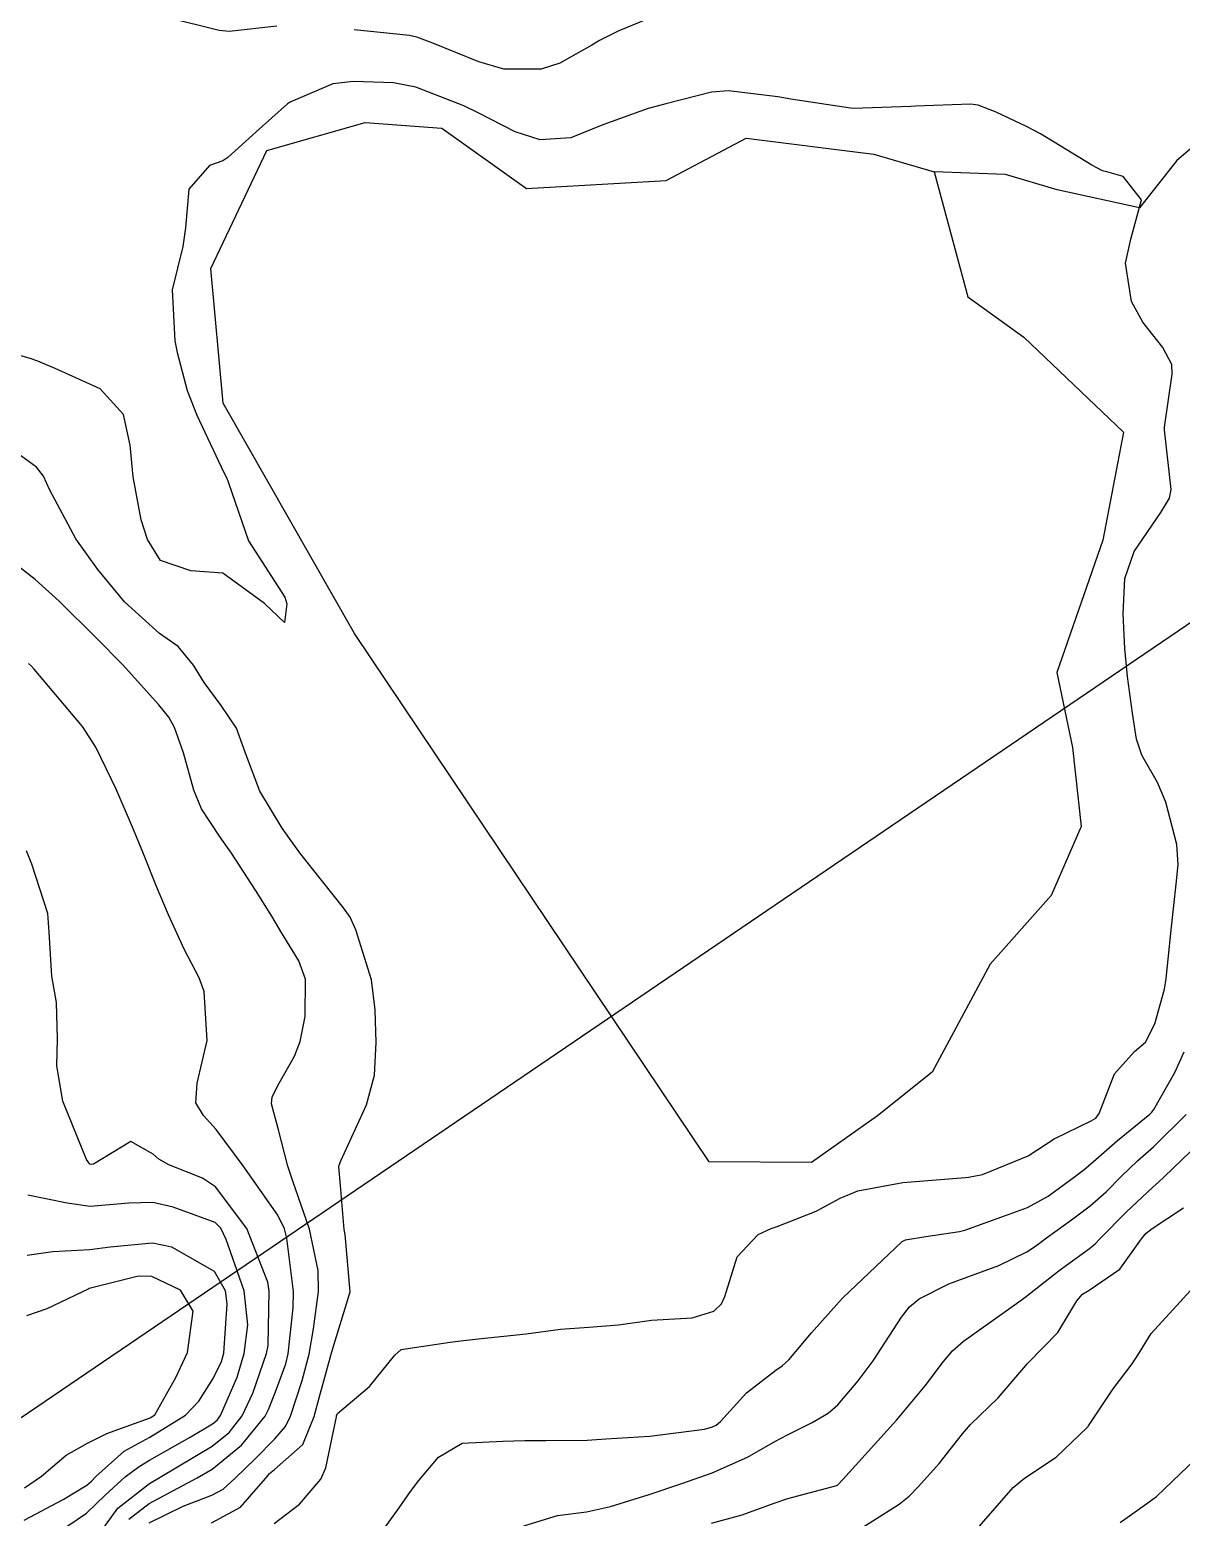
# Model space of a CAD drawing. Header units: metres. Extents: x 298520 to 308411, y 7433745 to 7450750.
# Drawn here: x 300842.69 to 300879.55, y 7448444.22 to 7448491.82 of the extents above; entities that cross this region are included whole.
import ezdxf

# ---------------------------------------------------------------- set-up
doc = ezdxf.new("R2010")
doc.units = ezdxf.units.M
doc.header["$LTSCALE"] = 10
doc.linetypes.add('CONTINUO', pattern=[0])
for name, color, linetype in [('Curvas de Nivel 1m', 11, 'Continuous'), ('Curvas de Nivel 5m', 15, 'Continuous'), ('Hidrografia', 140, 'Continuous'), ('TEXTO', 45, 'Continuous')]:
    doc.layers.add(name, color=color, linetype=linetype)

msp = doc.modelspace()

# ---------------------------------------------------------------- linework, layer by layer
at = {"layer": 'Curvas de Nivel 1m', "flags": 128}
for points, elevation in [([(300850.597, 7448491.936), (300849.076, 7448491.764), (300848.748, 7448491.802), (300847.08, 7448492.218)], 693), ([(300863.084, 7448492.42), (300861.548, 7448491.793), (300861.075, 7448491.556), (300860.928, 7448491.478), (300860.676, 7448491.334), (300859.653, 7448490.755), (300859.061, 7448490.557), (300857.862, 7448490.567), (300857.064, 7448490.794), (300855.593, 7448491.395), (300855.075, 7448491.588), (300854.84, 7448491.638), (300853.077, 7448491.824)], 693), ([(300850.509, 7448444.013), (300851.322, 7448444.635), (300852.01, 7448445.435), (300852.166, 7448445.794), (300852.504, 7448447.43), (300852.508, 7448447.466), (300852.545, 7448447.536), (300853.567, 7448448.405), (300854.376, 7448449.403), (300854.575, 7448449.58), (300856.148, 7448449.814), (300856.578, 7448449.873), (300857.144, 7448449.937), (300858.58, 7448450.087), (300859.682, 7448450.239), (300860.583, 7448450.298), (300861.535, 7448450.369), (300862.585, 7448450.519), (300863.894, 7448450.599), (300864.588, 7448450.816), (300864.826, 7448451.042), (300864.938, 7448451.277), (300865.329, 7448452.55), (300866.003, 7448453.266), (300866.422, 7448453.455), (300866.617, 7448453.524), (300867.859, 7448454.007), (300868.631, 7448454.423), (300869.194, 7448454.665), (300870.639, 7448454.927), (300870.899, 7448454.948), (300872.641, 7448455.087), (300872.733, 7448455.097), (300873.185, 7448455.182), (300874.649, 7448455.785), (300875.48, 7448456.327), (300876.66, 7448456.898), (300876.809, 7448456.991), (300876.915, 7448457.137), (300877.406, 7448458.409), (300878.048, 7448459.126), (300878.396, 7448459.423), (300878.702, 7448460.009), (300879.013, 7448461.115), (300879.064, 7448461.463), (300879.236, 7448463.112), (300879.385, 7448464.479), (300879.446, 7448465.11), (300879.405, 7448465.747), (300879.055, 7448467.107), (300878.789, 7448467.728), (300878.284, 7448468.604), (300878.114, 7448469.12), (300877.988, 7448469.95), (300877.82, 7448471.125), (300877.735, 7448472.02), (300877.685, 7448473.128), (300877.736, 7448474.261), (300878.037, 7448475.123), (300878.896, 7448476.373), (300879.172, 7448476.835), (300879.227, 7448477.107), (300879.009, 7448479.022), (300879.009, 7448479.109), (300879.26, 7448480.795), (300879.246, 7448481.107), (300878.958, 7448481.652), (300878.314, 7448482.467), (300877.955, 7448483.125), (300877.763, 7448484.357), (300877.928, 7448485.126), (300878.274, 7448486.379), (300877.688, 7448487.13), (300877.163, 7448487.277), (300877.025, 7448487.309), (300876.681, 7448487.489), (300875.036, 7448488.496), (300874.593, 7448488.722), (300873.627, 7448489.181), (300873.046, 7448489.408), (300872.796, 7448489.444), (300871.045, 7448489.374), (300870.891, 7448489.366), (300869.044, 7448489.306), (300868.963, 7448489.313), (300867.048, 7448489.606), (300866.638, 7448489.676), (300865.052, 7448489.866), (300864.515, 7448489.822), (300863.045, 7448489.449), (300862.928, 7448489.418), (300862.485, 7448489.308), (300861.037, 7448488.784), (300860.006, 7448488.367), (300859.032, 7448488.303), (300858.231, 7448488.559), (300857.041, 7448489.159), (300856.585, 7448489.385), (300855.052, 7448489.983), (300854.333, 7448490.128), (300853.054, 7448490.169), (300852.395, 7448490.088), (300851.044, 7448489.519), (300851.002, 7448489.492), (300850.937, 7448489.451), (300849.938, 7448488.557), (300849.026, 7448487.732), (300848.866, 7448487.63), (300848.449, 7448487.476), (300847.778, 7448486.72), (300847.679, 7448485.483), (300847.595, 7448484.883), (300847.252, 7448483.496), (300847.33, 7448481.867), (300847.409, 7448481.493), (300847.733, 7448480.28), (300848.038, 7448479.483), (300848.906, 7448477.657), (300848.994, 7448477.469), (300849.05, 7448477.32), (300849.695, 7448475.462), (300850.856, 7448473.662), (300850.918, 7448473.449), (300850.847, 7448472.85), (300850.204, 7448473.456), (300848.867, 7448474.43), (300847.846, 7448474.508), (300846.873, 7448474.839), (300846.458, 7448475.504), (300846.255, 7448476.141), (300845.997, 7448477.509), (300845.905, 7448478.523), (300845.687, 7448479.512), (300844.941, 7448480.335), (300843.502, 7448480.98), (300842.95, 7448481.213), (300842.707, 7448481.3), (300841.816, 7448481.557)], 692), ([(300848.509, 7448444.038), (300849.44, 7448444.535), (300850.234, 7448445.453), (300850.365, 7448445.611), (300850.526, 7448445.744), (300851.427, 7448446.548), (300851.798, 7448447.437), (300851.954, 7448448.034), (300852.342, 7448449.432), (300852.387, 7448449.619), (300852.581, 7448450.242), (300852.951, 7448451.425), (300852.788, 7448453.26), (300852.758, 7448453.428), (300852.746, 7448453.55), (300852.637, 7448454.835), (300852.587, 7448455.431), (300852.591, 7448455.483), (300852.645, 7448455.62), (300853.471, 7448457.418), (300853.73, 7448458.361), (300853.781, 7448459.414), (300853.749, 7448460.46), (300853.633, 7448461.411), (300853.127, 7448463.017), (300852.942, 7448463.418), (300852.737, 7448463.724), (300851.371, 7448465.441), (300851.116, 7448465.794), (300850.771, 7448466.274), (300850.051, 7448467.457), (300849.591, 7448468.673), (300849.303, 7448469.465), (300848.82, 7448470.195), (300848.277, 7448470.928), (300847.934, 7448471.483), (300847.437, 7448472.089), (300846.843, 7448472.496), (300845.718, 7448473.511), (300844.868, 7448474.551), (300844.166, 7448475.527), (300843.328, 7448477.107), (300843.13, 7448477.538), (300842.907, 7448477.827), (300841.969, 7448478.502)], 691), ([(300845.857, 7448444.159), (300846.514, 7448444.653), (300848.052, 7448445.477), (300848.526, 7448445.757), (300849.467, 7448446.527), (300850.227, 7448447.453), (300850.336, 7448447.662), (300850.555, 7448448.231), (300850.889, 7448449.126), (300850.963, 7448449.446), (300851.117, 7448450.915), (300851.128, 7448451.445), (300850.914, 7448453.151), (300850.841, 7448453.448), (300850.627, 7448453.887), (300849.517, 7448455.461), (300848.654, 7448456.62), (300848.254, 7448457.072), (300848.007, 7448457.48), (300848.046, 7448458.106), (300848.371, 7448459.475), (300848.275, 7448461.043), (300848.111, 7448461.479), (300847.638, 7448462.402), (300847.135, 7448463.494), (300846.746, 7448464.405), (300846.307, 7448465.505), (300845.981, 7448466.298), (300845.453, 7448467.513), (300844.803, 7448468.864), (300844.376, 7448469.524), (300842.831, 7448471.362), (300842.743, 7448471.453), (300842.648, 7448471.543)], 689), ([(300844.8, 7448443.517), (300845.514, 7448444.509), (300846.521, 7448445.293), (300846.863, 7448445.495), (300848.533, 7448446.492), (300849.077, 7448446.925), (300849.488, 7448447.461), (300849.827, 7448448.184), (300850.27, 7448449.453), (300850.318, 7448449.71), (300850.352, 7448451.452), (300850.314, 7448451.736), (300849.639, 7448453.46), (300848.636, 7448454.79), (300848.225, 7448455.063), (300847.14, 7448455.493), (300846.827, 7448455.68), (300846.646, 7448455.835), (300845.921, 7448456.237), (300844.729, 7448455.519), (300844.657, 7448455.505), (300844.617, 7448455.52), (300844.502, 7448455.664), (300843.747, 7448457.529), (300843.553, 7448458.658), (300843.583, 7448459.531), (300843.542, 7448460.694), (300843.399, 7448461.533), (300843.316, 7448462.945), (300843.274, 7448463.535), (300842.757, 7448465.114), (300842.583, 7448465.543)], 688), ([(300853.711, 7448443.412), (300854.514, 7448444.519), (300854.878, 7448445.037), (300855.143, 7448445.394), (300855.777, 7448446.141), (300856.535, 7448446.587), (300857.828, 7448446.653), (300858.536, 7448446.675), (300859.208, 7448446.671), (300860.536, 7448446.677), (300861.134, 7448446.727), (300862.538, 7448446.815), (300864.29, 7448447.033), (300864.541, 7448447.105), (300864.66, 7448447.161), (300864.8, 7448447.277), (300865.632, 7448448.194), (300866.568, 7448448.925), (300866.769, 7448449.059), (300866.99, 7448449.256), (300867.715, 7448450.115), (300868.592, 7448451.113), (300868.714, 7448451.238), (300870.611, 7448453.041), (300870.722, 7448453.098), (300871.369, 7448453.202), (300872.447, 7448453.361), (300872.616, 7448453.403), (300873.923, 7448453.871), (300874.627, 7448454.128), (300875.291, 7448454.496), (300876.17, 7448455.145), (300876.437, 7448455.35), (300876.647, 7448455.522), (300877.508, 7448456.278), (300878.544, 7448457.121), (300878.605, 7448457.179), (300878.665, 7448457.264), (300879.342, 7448458.451), (300879.644, 7448459.106)], 693), ([(300858.509, 7448443.94), (300859.581, 7448444.27), (300860.513, 7448444.385), (300861.275, 7448444.563), (300862.519, 7448444.944), (300863.56, 7448445.294), (300864.527, 7448445.641), (300865.667, 7448446.133), (300866.537, 7448446.635), (300866.94, 7448446.855), (300867.728, 7448447.248), (300868.241, 7448447.549), (300868.552, 7448447.812), (300869.21, 7448448.584), (300869.687, 7448449.223), (300870.587, 7448450.619), (300870.845, 7448450.953), (300871.157, 7448451.204), (300872.103, 7448451.69), (300872.6, 7448451.87), (300873.704, 7448452.274), (300874.608, 7448452.707), (300874.881, 7448452.886), (300875.233, 7448453.154), (300876.037, 7448453.73), (300876.629, 7448454.179), (300877.14, 7448454.63), (300877.633, 7448455.13), (300878.15, 7448455.623), (300878.652, 7448456.067), (300879.703, 7448457.104)], 694), ([(300843.317, 7448443.538), (300844.511, 7448444.344), (300845.108, 7448444.923), (300845.744, 7448445.508), (300846.188, 7448445.842), (300846.528, 7448446.044), (300847.83, 7448446.775), (300848.54, 7448447.206), (300848.688, 7448447.322), (300848.793, 7448447.468), (300849.327, 7448448.697), (300849.555, 7448449.46), (300849.667, 7448450.374), (300849.552, 7448451.46), (300848.98, 7448453.104), (300848.806, 7448453.468), (300848.625, 7448453.649), (300847.282, 7448454.143), (300846.631, 7448454.29), (300845.867, 7448454.271), (300844.629, 7448454.159), (300843.893, 7448454.265), (300842.633, 7448454.521)], 687), ([(300868.836, 7448443.565), (300870.517, 7448444.637), (300870.834, 7448444.893), (300871.137, 7448445.204), (300871.795, 7448445.932), (300872.54, 7448446.889), (300872.805, 7448447.186), (300873.688, 7448448.041), (300874.572, 7448449.075), (300874.609, 7448449.123), (300874.646, 7448449.159), (300875.6, 7448450.133), (300876.205, 7448451.144), (300876.386, 7448451.351), (300876.596, 7448451.485), (300877.582, 7448452.151), (300878.278, 7448453.123), (300878.427, 7448453.31), (300878.618, 7448453.454), (300879.615, 7448454.118)], 696), ([(300842.509, 7448444.12), (300843.765, 7448444.78), (300844.52, 7448445.239), (300844.669, 7448445.371), (300844.806, 7448445.517), (300845.71, 7448446.329), (300846.536, 7448446.781), (300847.677, 7448447.483), (300848.097, 7448447.93), (300848.561, 7448448.655), (300848.832, 7448449.204), (300848.901, 7448449.467), (300849.009, 7448451.046), (300848.954, 7448451.466), (300848.602, 7448452.085), (300847.24, 7448452.864), (300846.615, 7448452.99), (300845.268, 7448452.859), (300844.612, 7448452.779), (300843.432, 7448452.711), (300842.609, 7448452.593)], 686), ([(300872.504, 7448443.26), (300874.166, 7448445.165), (300874.526, 7448445.465), (300875.546, 7448446.136), (300876.542, 7448447.093), (300876.566, 7448447.117), (300876.58, 7448447.14), (300877.371, 7448448.322), (300877.97, 7448449.126), (300878.208, 7448449.493), (300878.583, 7448450.096), (300879.516, 7448451.106), (300880.605, 7448452.311)], 697), ([(300877.59, 7448444.046), (300878.517, 7448444.707), (300878.752, 7448444.883), (300879.003, 7448445.113), (300880.538, 7448446.583)], 698)]:
    msp.add_lwpolyline(points, dxfattribs=dict(at, elevation=elevation))
at = {"layer": 'Curvas de Nivel 5m', "flags": 128}
for points, elevation in [([(300846.508, 7448444.037), (300847.597, 7448444.567), (300848.517, 7448444.917), (300848.877, 7448445.109), (300849.269, 7448445.463), (300849.901, 7448446.085), (300850.536, 7448446.727), (300850.871, 7448447.115), (300851.031, 7448447.445), (300851.414, 7448448.588), (300851.631, 7448449.439), (300851.77, 7448450.25), (300851.934, 7448451.437), (300851.926, 7448452.114), (300851.64, 7448453.44), (300851.107, 7448454.976), (300850.953, 7448455.447), (300850.655, 7448456.618), (300850.429, 7448457.452), (300850.451, 7448457.667), (300850.673, 7448458.111), (300851.163, 7448458.968), (300851.345, 7448459.443), (300851.503, 7448460.24), (300851.518, 7448461.438), (300851.298, 7448462.02), (300850.728, 7448462.957), (300850.438, 7448463.453), (300849.919, 7448464.285), (300849.151, 7448465.466), (300848.768, 7448466.014), (300848.186, 7448466.887), (300847.937, 7448467.483), (300847.611, 7448468.678), (300847.324, 7448469.492), (300847.139, 7448469.818), (300846.82, 7448470.222), (300845.658, 7448471.512), (300844.841, 7448472.343), (300843.63, 7448473.532), (300842.863, 7448474.225), (300841.147, 7448475.566)], 690), ([(300864.51, 7448444.028), (300865.487, 7448444.297), (300866.517, 7448444.665), (300866.955, 7448444.819), (300868.523, 7448445.228), (300868.544, 7448445.24), (300868.716, 7448445.428), (300870.339, 7448447.213), (300870.433, 7448447.323), (300870.547, 7448447.458), (300871.346, 7448448.417), (300871.937, 7448449.196), (300872.224, 7448449.545), (300872.579, 7448449.846), (300874.418, 7448451.163), (300874.594, 7448451.291), (300875.642, 7448452.11), (300876.61, 7448452.818), (300876.787, 7448452.962), (300876.955, 7448453.137), (300877.778, 7448453.976), (300878.638, 7448454.778), (300878.818, 7448454.94), (300878.998, 7448455.115), (300880.659, 7448456.71)], 695), ([(300842.519, 7448445.156), (300843.067, 7448445.535), (300843.859, 7448446.197), (300844.534, 7448446.584), (300845.159, 7448446.892), (300846.542, 7448447.401), (300846.69, 7448447.498), (300847.365, 7448448.684), (300847.736, 7448449.483), (300847.918, 7448450.812), (300847.514, 7448451.486), (300846.599, 7448451.923), (300846.169, 7448451.935), (300844.593, 7448451.532), (300844.558, 7448451.52), (300843.233, 7448450.887), (300842.584, 7448450.662)], 685)]:
    msp.add_lwpolyline(points, dxfattribs=dict(at, elevation=elevation))
at = {"layer": 'Hidrografia', "elevation": 703}
msp.add_lwpolyline([(300883.739, 7448491.314), (300879.407, 7448487.635), (300878.207, 7448486.119), (300875.578, 7448486.701), (300873.919, 7448487.195), (300871.634, 7448487.272)], dxfattribs=at)
at = {"layer": 'Hidrografia'}
msp.add_lwpolyline([(300864.431, 7448455.588), (300853.087, 7448472.501), (300848.878, 7448479.874), (300848.486, 7448484.186), (300850.277, 7448487.958), (300853.422, 7448488.853), (300855.878, 7448488.669), (300858.587, 7448486.743), (300863.063, 7448486.995), (300865.62, 7448488.35), (300869.706, 7448487.845), (300871.634, 7448487.272), (300872.716, 7448483.272), (300874.506, 7448481.988), (300877.7, 7448478.949), (300877.035, 7448475.487), (300875.564, 7448471.256), (300876.069, 7448468.849), (300876.345, 7448466.327), (300875.38, 7448464.115), (300873.429, 7448461.914), (300871.569, 7448458.459), (300869.824, 7448457.061), (300867.712, 7448455.57)], close=True, dxfattribs=at)
at = {"layer": 'TEXTO', "linetype": 'CONTINUO'}
msp.add_polyline3d([(300986.937, 7448545.666, 0), (300834.578, 7448442.075, 0)], dxfattribs=at)

doc.saveas('drawing.dxf')
